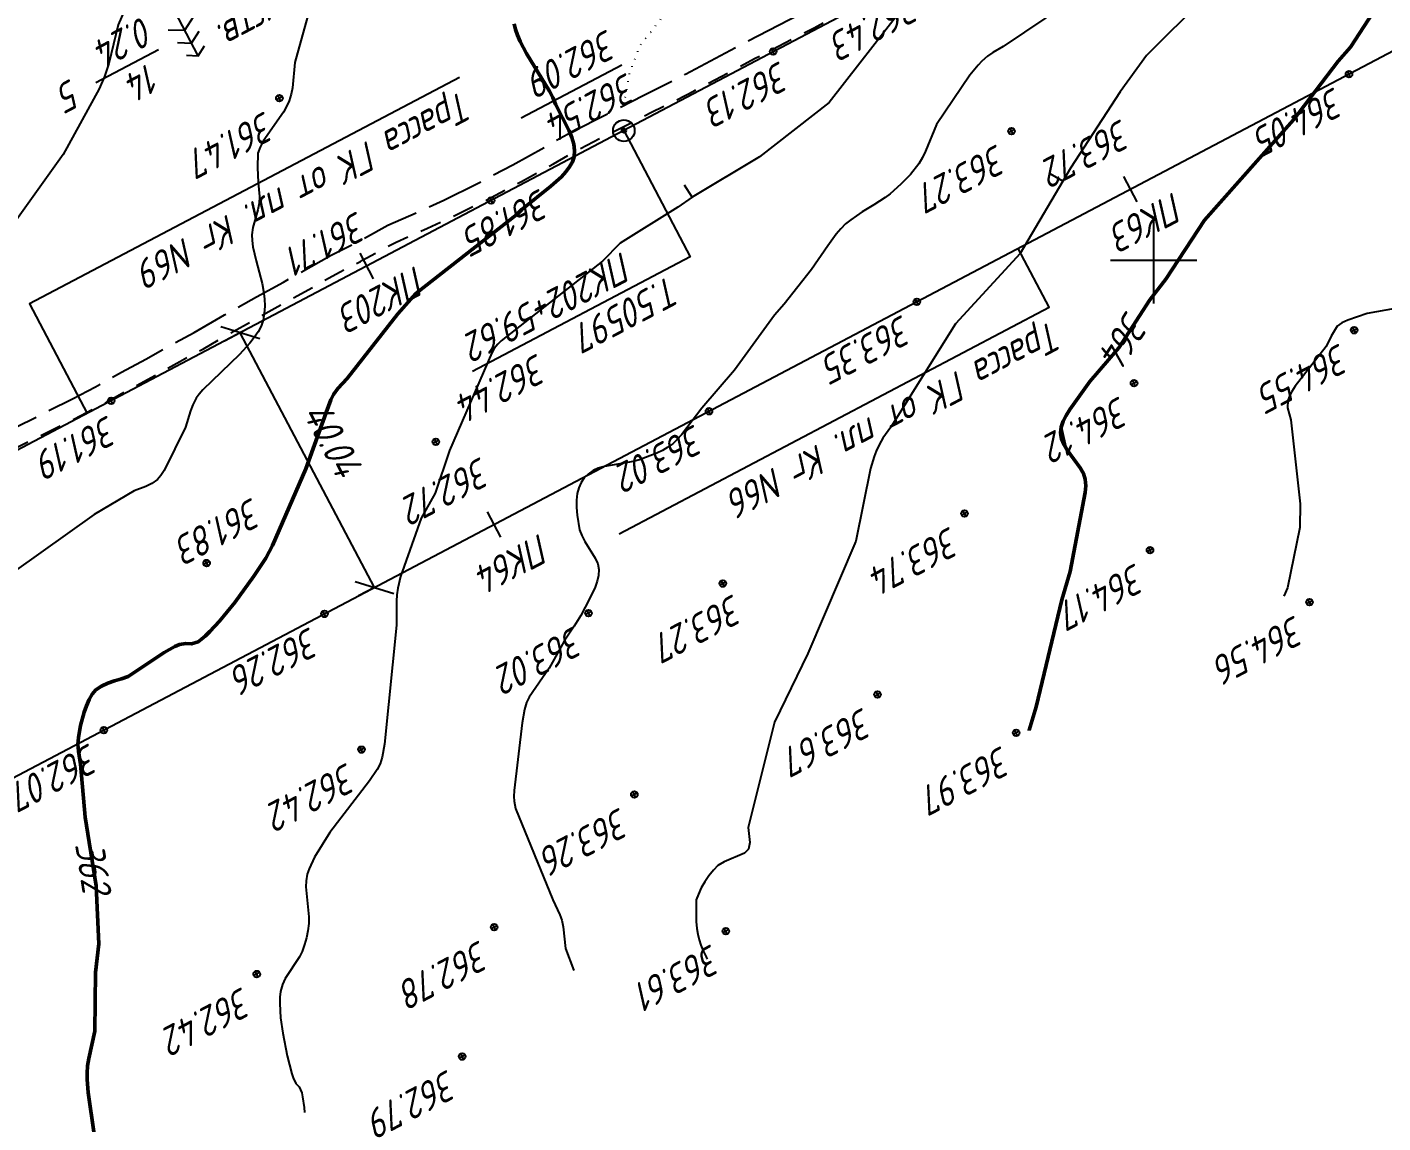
# Model space of a CAD drawing. Extents: x 1516777 to 1518423, y 2190420 to 2191479.
# Drawn here: x 1518043.4 to 1518231.9, y 2190880.1 to 2191032.4 of the extents above; entities that cross this region are included whole.
import ezdxf
from ezdxf.enums import TextEntityAlignment as Align

# ---------------------------------------------------------------- set-up
doc = ezdxf.new("R2010")
doc.units = 0
for name, pattern in [('ИИDash_30_20', [5, 3, -2]), ('ИИDash_80_20', [10, 8, -2]), ('ИИDot', [1, 0, -1])]:
    doc.linetypes.add(name, pattern=pattern)
for name, color, linetype, lineweight in [('ИИ_ГЕОПУНКТ_025', 7, 'Continuous', 25), ('ИИ_ГЕОСЕТКА_025', 3, 'Continuous', 25), ('ИИ_ДОРОГА_025', 7, 'Continuous', 25), ('ИИ_КОНТУР_025', 7, 'ИИDot', 25), ('ИИ_ОТМЕТКА_025', 7, 'Continuous', 25), ('ИИ_ПИКЕТАЖ_025', 7, 'Continuous', 25), ('ИИ_РАЗМЕР_025', 7, 'Continuous', 25), ('ИИ_РЕЛЬЕФ_025', 34, 'Continuous', 25), ('ИИ_РЕЛЬЕФ_050', 34, 'Continuous', 50), ('ИИ_ТЕКСТ_025', 7, 'Continuous', 25), ('ИИ_ТРАССА_ТРУБ_025', 7, 'Continuous', 25), ('ИИ_УГОДЬЯ_025', 7, 'Continuous', 25)]:
    doc.layers.add(name, color=color, linetype=linetype, lineweight=lineweight)
doc.styles.add('VNIPISIMPLEXCUR', font='simplex.shx', dxfattribs={"width": 0.8, "oblique": 15})
doc.dimstyles.new('ИИ-2000-м-dm$0', dxfattribs={"dimscale": 2, "dimtxt": 2.5, "dimasz": 2.5, "dimexe": 1.25, "dimexo": 0, "dimgap": 1, "dimtad": 1, "dimtoh": 1, "dimzin": 1, "dimdsep": 46, "dimtxsty": 'VNIPISIMPLEXCUR', "dimblk": 'OBLIQUE', "dimcen": 2.5, "dimaunit": 1, "dimadec": 4, "dimazin": 0, "dimtfac": 1, "dimtmove": 1, "dimatfit": 2, "dimfxl": 1, "dimarcsym": 0})
doc.dimstyles.new('ИИ-2000-м-dm$2', dxfattribs={"dimscale": 2, "dimtxt": 2.5, "dimasz": 2.5, "dimexe": 1.25, "dimexo": 0, "dimgap": 1, "dimtad": 2, "dimtoh": 1, "dimzin": 1, "dimdsep": 46, "dimtxsty": 'VNIPISIMPLEXCUR', "dimcen": 2.5, "dimaunit": 1, "dimazin": 0, "dimtfac": 1, "dimtmove": 1, "dimatfit": 2, "dimfxl": 1, "dimarcsym": 0})

# ---------------------------------------------------------------- blocks, each defined once
blk = doc.blocks.new('PICKET')
at = {"color": 0, "linetype": 'Continuous', "lineweight": 25}
for p, q in [((-0.2299999999999898, 0), (0.2299999999999898, 0)), ((0, 0.2299999999999898), (0, -0.2299999999999898))]:
    blk.add_line(p, q, dxfattribs=at)
blk.add_circle((0, 0), 0.23, dxfattribs=at)
at = {"color": 0, "linetype": 'Continuous', "style": 'VNIPISIMPLEXCUR', "oblique": 15, "width": 0.8}
blk.add_attdef('OTMETKA', (1.25, 0.3000000000000114), '', height=2, dxfattribs=at)
at = {"color": 8, "linetype": 'Continuous', "style": 'VNIPISIMPLEXCUR', "oblique": 15, "width": 0.8, "flags": 1}
blk.add_attdef('NOMER', (1.25, -2.699999999999989), '', height=2, dxfattribs=at)
blk = doc.blocks.new('ИИ053672А')
at = {"color": 0, "linetype": 'Continuous'}
for points in [[(0.6999999999999886, 3.095854811567278), (0, 3.5), (-0.6999999999999886, 3.095854811567278)], [(0, 3.5), (0, 0), (0.6999999999999886, 0)], [(0.8499999999999943, 2.009252271188814), (0, 2.5), (-0.8499999999999943, 2.009252271188814)], [(1, 0.9226497308103774), (0, 1.5), (-1, 0.9226497308103774)]]:
    blk.add_lwpolyline(points, dxfattribs=at)
at = {"color": 0, "linetype": 'Continuous', "style": 'VNIPISIMPLEXCUR', "oblique": 15, "width": 0.8}
blk.add_attdef('RACE1', text='', height=2, dxfattribs=at).set_placement((-2, 2.25), align=Align.RIGHT)
blk.add_attdef('HEIGHT', (2, 2.25), '', height=2, dxfattribs=at)
blk.add_attdef('DISTANCE', text='', height=2, dxfattribs=at).set_placement((8.5, 1.75), align=Align.MIDDLE_LEFT)
blk.add_attdef('RACE2', text='', height=2, dxfattribs=at).set_placement((-2, 1.25), align=Align.TOP_RIGHT)
blk.add_attdef('THICKNESS', text='', height=2, dxfattribs=at).set_placement((2, 1.25), align=Align.TOP_LEFT)
blk = doc.blocks.new('ИИ050052Р')
at = {"linetype": 'Continuous', "lineweight": 25}
h = blk.add_hatch(color=0, dxfattribs=at)
edge = h.paths.add_edge_path()
edge.add_arc((0, 0), 0.15, 0, 360)
at = {"color": 0, "linetype": 'Continuous', "lineweight": 25}
for radius in [0.75, 0.15]:
    blk.add_circle((0, 0), radius, dxfattribs=at)
at = {"color": 0, "linetype": 'Continuous', "style": 'VNIPISIMPLEXCUR', "oblique": 15, "width": 0.8}
for tag, p in [('CENTRE', (1.449999999999999, 0.6999999999999993)), ('HEIGHT', (1.449999999999999, -2.699999999999999))]:
    blk.add_attdef(tag, p, '', height=2, dxfattribs=at)
for tag, p in [('NUMBER', (-2, -1)), ('STATIONING', (-2, -4.399999999999999)), ('ALPHA', (-2, -7.799999999999999))]:
    blk.add_attdef(tag, text='', height=2, dxfattribs=at).set_placement(p, align=Align.RIGHT)
at = {"color": 253, "linetype": 'Continuous', "style": 'VNIPISIMPLEXCUR', "oblique": 15, "width": 0.8, "flags": 1}
blk.add_attdef('NOTE', text='', height=1.6, dxfattribs=at).set_placement((-2, -10.8), align=Align.RIGHT)
blk = doc.blocks.new('ИИ15001')
at = {"color": 0, "linetype": 'Continuous', "lineweight": 25}
blk.add_lwpolyline([(0, 1), (0, -1)], dxfattribs=at)
at = {"color": 0, "linetype": 'Continuous', "lineweight": 25, "style": 'VNIPISIMPLEXCUR', "oblique": 15, "width": 0.8}
blk.add_attdef('STATIONING', text='', height=2, dxfattribs=at).set_placement((0, 2), align=Align.CENTER)
at = {"color": 7, "linetype": 'Continuous', "lineweight": 25, "style": 'VNIPISIMPLEXCUR', "oblique": 15, "width": 0.8}
blk.add_attdef('HEIGHT', text='', height=2, dxfattribs=at).set_placement((0, -2), align=Align.TOP_CENTER)
blk = doc.blocks.new('ИИ053296')
at = {"color": 0, "linetype": 'Continuous', "lineweight": 25}
blk.add_lwpolyline([(0, 0), (1, 0)], dxfattribs=at)
blk = doc.blocks.new('ИИ05012')
at = {"color": 0, "linetype": 'Continuous', "lineweight": 25, "flags": 128}
for points in [[(0, 3), (0, -3)], [(-3, 0), (3, 0)]]:
    blk.add_lwpolyline(points, dxfattribs=at)
blk = doc.blocks.new('_Oblique')
at = {"color": 0, "linetype": 'ByBlock', "lineweight": -2}
blk.add_line((-0.5, -0.5), (0.5, 0.5), dxfattribs=at)
blk = doc.blocks.new('*D24')
at = {"layer": 'Defpoints', "color": 0, "transparency": 16777216}
for p in [(1518073.038652502, 2190989.928364843), (1518073.038652502, 2190989.928364843), (1518091.70100143, 2190954.504951902)]:
    blk.add_point(p, dxfattribs=at)
at = {"layer": 'ИИ_РАЗМЕР_025', "color": 0, "lineweight": -2, "transparency": 16777216}
for p, q in [((1518073.038652502, 2190989.928364843), (1518070.82683186, 2190988.76309687)), ((1518091.70100143, 2190954.504951902), (1518073.038652502, 2190989.928364843)), ((1518091.70100143, 2190954.504951902), (1518089.489180789, 2190953.339683929))]:
    blk.add_line(p, q, dxfattribs=at)
at = {"layer": 'ИИ_РАЗМЕР_025', "color": 0, "lineweight": -2, "transparency": 16777216, "xscale": 4, "yscale": 4, "zscale": 4}
for p, rotation in [((1518073.038652502, 2190989.928364843), 117.7819009854936), ((1518091.70100143, 2190954.504951902), 297.7819009854936)]:
    blk.add_blockref('_Oblique', p, dxfattribs=dict(at, rotation=rotation))
at = {"layer": 'ИИ_РАЗМЕР_025', "color": 0, "transparency": 16777216, "insert": (1518085.806357746, 2190975.128704449), "char_height": 4, "attachment_point": 5, "rotation": 297.7797961859345, "style": 'VNIPISIMPLEXCUR'}
blk.add_mtext('40.04', dxfattribs=at)
blk = doc.blocks.new('*D37')
at = {"layer": 'Defpoints', "color": 0, "transparency": 16777216}
for p in [(1516997.989117689, 2191462.818703343), (1518374.712982949, 2191103.606966416), (1517445.628366238, 2190623.90094925), (1517459.225933273, 2190587.383062673), (1517312.459169507, 2190543.969234263)]:
    blk.add_point(p, dxfattribs=at)
at = {"layer": 'ИИ_РАЗМЕР_025', "color": 0, "lineweight": -2, "transparency": 16777216}
for p, q in [((1517451.907036027, 2190631.639775507), (1517459.401615177, 2190635.588219115)), ((1517448.197307658, 2190623.461034629), (1517451.907036027, 2190631.639775507))]:
    blk.add_line(p, q, dxfattribs=at)
blk.add_arc((1517445.242116811, 2190613.924593856), 9.983829704201575, 50.89385693901729, 94.67139351845833, dxfattribs=at)
at = {"layer": 'ИИ_РАЗМЕР_025', "color": 0, "transparency": 16777216}
for points in [[(1517444.615323773, 2190623.235151891), (1517444.242725695, 2190624.515366111), (1517440.588382073, 2190622.757464767)], [(1517452.055120985, 2190622.094429455), (1517451.023893696, 2190621.249238318), (1517454.075080751, 2190618.578152021)]]:
    blk.add_solid(points, dxfattribs=at)
at = {"layer": 'ИИ_РАЗМЕР_025', "color": 0, "transparency": 16777216, "insert": (1517457.495017702, 2190631.192871004), "char_height": 4, "attachment_point": 5, "rotation": 207.7820525492964, "style": 'VNIPISIMPLEXCUR'}
blk.add_mtext('90%%d', dxfattribs=at)
blk = doc.blocks.new('*D38')
at = {"layer": 'Defpoints', "color": 0, "transparency": 16777216}
for p in [(1518374.712982949, 2191103.606966416), (1517383.3, 2190581.34), (1517389.762353102, 2190577.241759447), (1517312.459169507, 2190543.969234263), (1517433.621501464, 2190485.815147318)]:
    blk.add_point(p, dxfattribs=at)
at = {"layer": 'ИИ_РАЗМЕР_025', "color": 0, "lineweight": -2, "transparency": 16777216}
for p, q in [((1517390.593635129, 2190579.047496749), (1517396.55163276, 2190576.556311219)), ((1517396.55163276, 2190576.556311219), (1517404.046211911, 2190580.504754826))]:
    blk.add_line(p, q, dxfattribs=at)
blk.add_arc((1517383.32019976, 2190581.301654978), 7.614728582876131, 328.2343883130885, 357.3274604220979, dxfattribs=at)
at = {"layer": 'ИИ_РАЗМЕР_025', "color": 0, "transparency": 16777216}
for points in [[(1517390.275920276, 2190580.80168265), (1517391.577371895, 2190581.091512707), (1517390.057155916, 2190584.850952535)], [(1517390.249035033, 2190576.805401738), (1517389.339583188, 2190577.78042744), (1517386.869232006, 2190574.564559053)]]:
    blk.add_solid(points, dxfattribs=at)
at = {"layer": 'ИИ_РАЗМЕР_025', "color": 0, "transparency": 16777216, "insert": (1517402.139614436, 2190576.109406715), "char_height": 4, "attachment_point": 5, "rotation": 207.7820525492964, "style": 'VNIPISIMPLEXCUR'}
blk.add_mtext('90%%d', dxfattribs=at)
blk = doc.blocks.new('*D39')
at = {"layer": 'Defpoints', "color": 0, "transparency": 16777216}
for p in [(1518374.712982949, 2191103.606966416), (1517346.49, 2190565.290000001), (1517354.447122286, 2190558.501734652), (1517312.459169507, 2190543.969234264), (1517398.189337402, 2190467.149850846)]:
    blk.add_point(p, dxfattribs=at)
at = {"layer": 'ИИ_РАЗМЕР_025', "color": 0, "lineweight": -2, "transparency": 16777216}
blk.add_arc((1517347.888675645, 2190562.634913045), 7.752185883918825, 327.6817192129627, 357.8801865945453, dxfattribs=at)
at = {"layer": 'ИИ_РАЗМЕР_025', "color": 0, "transparency": 16777216}
for points in [[(1517354.985537163, 2190562.200113174), (1517356.285575668, 2190562.496217316), (1517354.747243989, 2190566.24828076)], [(1517354.892350127, 2190558.000723769), (1517353.987610851, 2190558.980123902), (1517351.501780091, 2190555.776206007)]]:
    blk.add_solid(points, dxfattribs=at)
at = {"layer": 'ИИ_РАЗМЕР_025', "color": 0, "transparency": 16777216, "insert": (1517360.548460298, 2190560.365579564), "char_height": 4, "attachment_point": 5, "rotation": 207.7820525492964, "style": 'VNIPISIMPLEXCUR'}
blk.add_mtext('90%%d', dxfattribs=at)
blk = doc.blocks.new('*D40')
at = {"layer": 'Defpoints', "color": 0, "transparency": 16777216}
for p in [(1518374.712982949, 2191103.606966416), (1517312.45916951, 2190543.96923426), (1517312.459169506, 2190543.969234263), (1517316.727927215, 2190536.606438646), (1517283.11858582, 2190423.927689761)]:
    blk.add_point(p, dxfattribs=at)
at = {"layer": 'ИИ_РАЗМЕР_025', "color": 0, "lineweight": -2, "transparency": 16777216}
for p, q in [((1517319.167893412, 2190538.732243212), (1517325.535950463, 2190526.652928907)), ((1517325.535950463, 2190526.652928907), (1517340.042234813, 2190534.29541884))]:
    blk.add_line(p, q, dxfattribs=at)
blk.add_arc((1517312.459169512, 2190543.969234265), 8.510760933244187, 283.4478863976549, 0.5992062132951251, dxfattribs=at)
at = {"layer": 'ИИ_РАЗМЕР_025', "color": 0, "transparency": 16777216}
for points in [[(1517320.323141391, 2190543.894806659), (1517321.615788667, 2190544.221671768), (1517319.988869702, 2190547.936181039)], [(1517314.436769138, 2190535.025158084), (1517314.440109387, 2190536.358487233), (1517310.438451814, 2190535.701843405)]]:
    blk.add_solid(points, dxfattribs=at)
at = {"layer": 'ИИ_РАЗМЕР_025', "color": 0, "transparency": 16777216, "insert": (1517334.807350273, 2190527.716008701), "char_height": 4, "attachment_point": 5, "rotation": 207.7820525492964, "style": 'VNIPISIMPLEXCUR'}
blk.add_mtext("131°31'", dxfattribs=at)

msp = doc.modelspace()

# ---------------------------------------------------------------- linework, layer by layer
at = {"layer": 'ИИ_ГЕОПУНКТ_025'}
for points in [[(1518061.650287965, 2191029.241559641), (1518052.964903316, 2191024.665752141)], [(1518126.058870114, 2191027.118953553), (1518112.081062757, 2191019.754886406)], [(1518126.36, 2191018.02), (1518135.596827424, 2191000.487488178), (1518105.337018523, 2190984.545412363)]]:
    msp.add_lwpolyline(points, dxfattribs=at)
at = {"layer": 'ИИ_ДОРОГА_025', "linetype": 'ИИDash_80_20', "flags": 128}
msp.add_lwpolyline([(1517639.368673277, 2190764.984897732), (1517644.163435929, 2190767.510728958), (1517649.587047932, 2190770.432937525), (1517656.940542595, 2190774.176471267), (1517664.57973778, 2190777.988471639), (1517674.980222026, 2190783.800785466), (1517684.176293588, 2190788.730161854), (1517697.521508989, 2190795.721039357), (1517711.330754033, 2190802.988153902), (1517728.343465528, 2190812.138742147), (1517741.528137538, 2190818.933071143), (1517752.693519745, 2190824.661844882), (1517767.407822817, 2190832.186800128), (1517779.050532535, 2190839.001753569), (1517789.991667708, 2190844.613658411), (1517803.343580541, 2190851.797671647), (1517817.03714588, 2190858.666056652), (1517831.334933358, 2190866.256966677), (1517856.639239841, 2190879.218688997), (1517876.395194091, 2190889.646149937), (1517887.535465779, 2190896.201734145), (1517902.543638953, 2190904.108200682), (1517917.684139739, 2190912.222081058), (1517927.845247663, 2190917.573854963), (1517945.30185988, 2190926.771398977), (1517966.396741163, 2190937.261420131), (1517985.62398216, 2190947.597395307), (1517994.28272656, 2190952.108897195), (1517997.892411249, 2190953.931309348), (1517999.645513805, 2190954.897795484), (1518008.077674858, 2190959.486226392), (1518018.798433096, 2190964.76262495), (1518035.590642554, 2190973.731653851), (1518049.698598013, 2190980.714800183), (1518052.886969491, 2190982.394401203), (1518056.522543891, 2190984.446829514), (1518059.90868578, 2190986.253098117), (1518063.364932412, 2190988.218004722), (1518066.641053115, 2190989.979565585), (1518070.851691571, 2190992.400026629), (1518075.311931195, 2190994.899635718), (1518079.061770521, 2190996.975972557), (1518085.685833693, 2191000.694046503), (1518088.550415467, 2191002.150470668), (1518088.800248918, 2191002.285872027), (1518093.55694267, 2191004.863840652), (1518097.985137812, 2191006.821001476), (1518101.353949125, 2191008.34322575), (1518106.023169497, 2191010.681662585), (1518110.908102847, 2191013.254745322), (1518115.30226972, 2191015.691206365), (1518119.013772996, 2191017.810115699), (1518124.070321271, 2191020.360768598), (1518129.023633451, 2191022.884427103), (1518134.93640099, 2191025.848404176), (1518143.333326263, 2191030.330653211), (1518151.610809529, 2191034.633427391), (1518159.437619986, 2191038.701533182), (1518165.776339255, 2191042.115924427), (1518173.17601405, 2191046.01312368), (1518181.879914613, 2191050.598095454), (1518188.366430946, 2191053.890077773), (1518194.298112208, 2191057.098163983), (1518199.687449112, 2191059.968988622), (1518204.692836926, 2191063.957668663), (1518207.048531729, 2191065.908061584), (1518208.568008029, 2191067.209505137), (1518210.997862192, 2191068.533871476), (1518214.159402466, 2191069.770072536), (1518217.420829106, 2191071.263785854), (1518221.975458422, 2191072.987720272), (1518225.595327297, 2191074.105757674), (1518229.415145918, 2191076.382532424), (1518233.842165884, 2191078.152014776), (1518241.544131789, 2191082.417925497), (1518247.90921794, 2191085.467336688), (1518251.779453198, 2191087.439322539), (1518254.541643586, 2191088.927641307), (1518257.464481076, 2191090.3989028), (1518262.490791325, 2191092.946108616), (1518271.712093893, 2191097.938283925), (1518281.797364991, 2191103.150028639), (1518287.663517623, 2191106.152858089), (1518293.094060072, 2191109.137418419), (1518297.579456582, 2191111.378426614), (1518301.11159645, 2191113.243076009), (1518303.993069893, 2191115.094063941), (1518307.63272532, 2191116.740974429), (1518313.540745473, 2191119.924323246), (1518316.326911749, 2191121.327336478), (1518319.607282392, 2191122.880032004)], dxfattribs=at)
at = {"layer": 'ИИ_ДОРОГА_025', "linetype": 'ИИDash_30_20', "flags": 128}
msp.add_lwpolyline([(1517642.705732725, 2190763.804127439), (1517645.385984286, 2190765.216056158), (1517650.793616398, 2190768.129654858), (1517658.110793516, 2190771.854699981), (1517665.795044955, 2190775.689183672), (1517676.228678647, 2190781.520023077), (1517685.393735351, 2190786.432774551), (1517698.730165859, 2190793.419050096), (1517712.551992766, 2190800.692785846), (1517729.554860238, 2190809.838079309), (1517742.717088661, 2190816.620842669), (1517753.878886027, 2190822.347777085), (1517768.657457246, 2190829.905599326), (1517780.301513525, 2190836.721340964), (1517791.201051478, 2190842.311909846), (1517804.542637019, 2190849.490366469), (1517818.22975138, 2190856.355515808), (1517832.537274112, 2190863.951594425), (1517857.838777467, 2190876.911880888), (1517877.662001206, 2190887.374847577), (1517888.801393263, 2190893.929914161), (1517903.763628613, 2190901.812180159), (1517918.904022879, 2190909.926003451), (1517929.056865988, 2190915.273424344), (1517946.486843035, 2190924.456934781), (1517967.59142202, 2190934.951778389), (1517986.840267424, 2190945.299367432), (1517995.469364185, 2190949.795421886), (1517999.10633407, 2190951.631609446), (1518000.894520655, 2190952.617437421), (1518009.273600493, 2190957.176983742), (1518019.985282473, 2190962.44891527), (1518036.780086148, 2190971.41932979), (1518050.881376618, 2190978.39917709), (1518054.132223432, 2190980.111689469), (1518057.773666818, 2190982.16743106), (1518061.163255192, 2190983.975538119), (1518064.623250275, 2190985.942575751), (1518067.904839048, 2190987.707076779), (1518072.135157488, 2190990.138850749), (1518076.577221096, 2190992.628273628), (1518080.327819788, 2190994.705030939), (1518086.91183072, 2190998.400623639), (1518089.759232115, 2190999.848312875), (1518090.039114963, 2191000), (1518094.703761284, 2191002.528082002), (1518099.045988706, 2191004.447247063), (1518102.471837627, 2191005.995244236), (1518107.21128515, 2191008.368852199), (1518112.144494251, 2191010.967363637), (1518116.577250722, 2191013.425221694), (1518120.244608138, 2191015.518928013), (1518125.245963799, 2191018.041740339), (1518130.196371528, 2191020.563919058), (1518136.131346948, 2191023.53902859), (1518144.54513286, 2191028.030277775), (1518152.809993807, 2191032.326490662), (1518160.653734389, 2191036.403396145), (1518166.998659389, 2191039.821130147), (1518174.387595866, 2191043.712673833), (1518183.074198365, 2191048.28853346), (1518189.573407176, 2191051.58695736), (1518195.527747442, 2191054.807298448), (1518201.120818583, 2191057.786649475), (1518206.332199824, 2191061.939481006), (1518208.723369037, 2191063.919244896), (1518210.052000568, 2191065.057228385), (1518212.097797316, 2191066.172268287), (1518215.174951806, 2191067.375473469), (1518218.423485924, 2191068.863282091), (1518222.820105539, 2191070.527409587), (1518226.659549069, 2191071.713265102), (1518230.570361737, 2191074.044276185), (1518234.958931261, 2191075.798389873), (1518242.736721188, 2191080.106297471), (1518249.061255996, 2191083.13628116), (1518252.986447039, 2191085.136268416), (1518255.743027144, 2191086.621564261), (1518258.636640794, 2191088.078115424), (1518263.697576893, 2191090.642868738), (1518272.927934181, 2191095.639946037), (1518282.986547413, 2191100.837914821), (1518288.88227467, 2191103.855883248), (1518294.301684448, 2191106.834325198), (1518298.767536869, 2191109.065568712), (1518302.423496302, 2191110.995583604), (1518305.238238523, 2191112.803705034), (1518308.786682395, 2191114.409343136), (1518314.74230841, 2191117.618342858), (1518317.467939233, 2191118.99087261), (1518320.445992716, 2191120.400472569)], dxfattribs=at)
at = {"layer": 'ИИ_КОНТУР_025', "flags": 128}
msp.add_lwpolyline([(1518126.366856563, 2191021.530828269), (1518127.176829645, 2191026.03563838), (1518128.632707703, 2191029.864019663), (1518132.080838922, 2191034.228368196), (1518134.76269495, 2191036.142558837), (1518139.130309646, 2191036.75509831), (1518143.651191067, 2191036.75509831), (1518146.486313821, 2191038.13331404), (1518147.788925154, 2191040.889745499), (1518147.252550052, 2191043.799313742), (1518144.570674544, 2191047.015155551), (1518142.195313009, 2191049.388748882), (1518136.831581473, 2191050.001288355), (1518126.94017008, 2191050.649574301), (1518123.721938951, 2191051.568387341), (1518121.269944052, 2191054.554520145), (1518119.277690892, 2191059.607980374), (1518117.97506008, 2191064.738005164), (1518116.672448747, 2191067.953846973), (1518109.92353119, 2191076.042577999), (1518109.265573951, 2191076.831542111)], dxfattribs=at)
at = {"layer": 'ИИ_РЕЛЬЕФ_025'}
for points, elevation in [([(1518067.924037126, 2191055.051232305), (1518060.3499, 2191041.053433334), (1518058.548435, 2191038.498565), (1518056.069933333, 2191032.706766667), (1518054.781135826, 2191027.330578873), (1518054.178634783, 2191025.546186957), (1518053.404986533, 2191023.833798742), (1518048.395789474, 2191014.703757895), (1518040.085641026, 2191003.026666666)], 361), ([(1518083.055286842, 2191036.382802195), (1518080.6379, 2191027.5061), (1518080.273028928, 2191023.970198121), (1518080.099451618, 2191023.071685586), (1518079.827042857, 2191022.155728572), (1518079.481786291, 2191021.380921669), (1518079.021904454, 2191020.596314991), (1518076.213662744, 2191016.557387842), (1518075.79235721, 2191015.732644236), (1518075.498535714, 2191014.904321428), (1518075.428100642, 2191012.881758376), (1518075.505620463, 2191010.828030013), (1518075.685067322, 2191008.852807257), (1518075.660322581, 2191007.941612903), (1518075.498307284, 2191007.02505019), (1518074.766692613, 2191004.534922857), (1518074.6476975, 2191003.514), (1518074.673784805, 2191002.728350328), (1518074.797503309, 2191001.860668926), (1518075.243746843, 2190999.933424321), (1518076.05730194, 2190996.76615312), (1518076.272850515, 2190995.690901631), (1518076.421377914, 2190994.628491842), (1518076.437228417, 2190993.600550246), (1518076.369390404, 2190992.606736765), (1518076.229615385, 2190991.653846154), (1518075.926293859, 2190990.856563591), (1518075.500712228, 2190990.059454792), (1518074.970633544, 2190989.264929261), (1518074.353820856, 2190988.4753965), (1518072.93104567, 2190986.92094729), (1518067.830379788, 2190981.991844093), (1518067.323194826, 2190981.384761636), (1518066.924669412, 2190980.809176471), (1518066.441177984, 2190979.901870496), (1518066.11491454, 2190979.085953341), (1518065.405657895, 2190976.794868421), (1518062.455146788, 2190970.764721466), (1518061.997554652, 2190970.094515076), (1518061.517405922, 2190969.543835672), (1518060.742299957, 2190968.955571197), (1518059.92825453, 2190968.57364623), (1518058.2768, 2190967.9336), (1518052.702491045, 2190964.641538806), (1518041.596545362, 2190956.75181869)], 361.5), ([(1518165.259446075, 2191035.195365001), (1518154.883881361, 2191021.925833766), (1518145.212375714, 2191014.373857143), (1518135.867512162, 2191008.767297297), (1518133.884705883, 2191007.366029412), (1518125.869527451, 2191002.391764706), (1518123.37258, 2190999.878666667), (1518109.300579641, 2190988.799300158), (1518108.834247771, 2190988.328538483), (1518108.348265029, 2190987.71407582), (1518108.026220907, 2190987.121636768), (1518102.129704476, 2190973.549221355), (1518100.1225, 2190967.645833333), (1518098.186323386, 2190964.166537422), (1518095.328132526, 2190956.017382575), (1518094.947807331, 2190954.426222642), (1518094.810430635, 2190953.478190634), (1518094.746324274, 2190952.593346794), (1518094.734133278, 2190949.264598662), (1518093.085170466, 2190932.749903413), (1518092.76057583, 2190930.927080923), (1518092.464204358, 2190929.984030385), (1518092.076618984, 2190929.21761857), (1518091.013012814, 2190927.616728929), (1518085.471772727, 2190920.451818182), (1518083.3676023, 2190917.005969537), (1518082.611616601, 2190915.407219498), (1518082.348296289, 2190914.649711104), (1518082.179031338, 2190913.75576028), (1518082.154630346, 2190912.903650132), (1518082.580855063, 2190908.735311778), (1518082.569565217, 2190907.7879), (1518082.443979611, 2190906.76926185), (1518082.249821968, 2190905.829509298), (1518081.980287502, 2190904.902716384), (1518081.628571429, 2190903.922957143), (1518081.27556689, 2190903.193850257), (1518079.288929889, 2190900.173329439), (1518078.893410964, 2190899.308986853), (1518078.636266184, 2190898.367683688), (1518078.545178446, 2190897.57969136), (1518078.520975176, 2190896.690435783), (1518078.641138108, 2190894.693547222), (1518078.932587122, 2190892.547842672), (1518079.55055485, 2190889.42393483), (1518080.192972049, 2190886.926079775), (1518080.37511308, 2190886.33223199), (1518080.777355909, 2190885.570758727), (1518081.204573518, 2190885.098606526), (1518081.577494304, 2190884.276775933), (1518081.704537498, 2190883.697243781), (1518081.90692351, 2190882.205222538), (1518081.945422644, 2190881.547795056)], 362.5), ([(1518187.833946667, 2191035.57672), (1518179.085389744, 2191029.728757428), (1518177.64003467, 2191028.878008014), (1518176.904058977, 2191028.359804711), (1518176.14739726, 2191027.69720137), (1518175.60437826, 2191027.123394688), (1518174.483165258, 2191025.730240088), (1518169.815924356, 2191018.884444903), (1518168.295346988, 2191015.151564339), (1518167.859605379, 2191014.260518378), (1518167.35714705, 2191013.420081432), (1518166.199047902, 2191011.924311293), (1518164.873445041, 2191010.555603726), (1518163.391638642, 2191009.24158776), (1518162.690633398, 2191008.703462356), (1518161.124168708, 2191007.717450223), (1518159.490634169, 2191006.726578156), (1518157.923638575, 2191005.641116486), (1518157.180998861, 2191005.066756315), (1518156.510692846, 2191004.372018756), (1518155.883518556, 2191003.62407772), (1518154.718751252, 2191002.017696119), (1518152.468844444, 2190998.706711111), (1518148.658298039, 2190993.903081233), (1518147.283378261, 2190992.389565217), (1518141.749965, 2190984.7385), (1518137.190032554, 2190979.421340038), (1518134.395936405, 2190975.71331502), (1518133.795878759, 2190975.062399286), (1518133.158019231, 2190974.494615385), (1518132.453923506, 2190973.995151115), (1518131.724002829, 2190973.571315256), (1518130.967701169, 2190973.205495012), (1518129.373730784, 2190972.577450181), (1518128.53495, 2190972.28), (1518127.642113339, 2190972.026655588), (1518123.648637971, 2190971.326470739), (1518122.786040643, 2190971.084785466), (1518122.074273401, 2190970.758469665), (1518121.392457297, 2190970.279107177), (1518120.841691334, 2190969.740714793), (1518120.409629454, 2190969.117917842), (1518120.083925601, 2190968.385341654), (1518119.88800864, 2190967.579962123), (1518119.795283714, 2190966.642876939), (1518119.793850798, 2190965.622062994), (1518119.871809871, 2190964.56549718), (1518120.218303889, 2190962.537017516), (1518120.506131907, 2190961.723393444), (1518120.931786319, 2190960.926394426), (1518122.392348658, 2190958.581163019), (1518122.72594938, 2190957.796679547), (1518122.875696861, 2190957.001828794), (1518122.830363439, 2190956.197506099), (1518122.644645693, 2190955.377044133), (1518122.351890871, 2190954.550222483), (1518121.578659002, 2190952.916618474), (1518120.36666529, 2190950.603752796), (1518119.460908407, 2190949.153068658), (1518118.049650712, 2190947.034337322), (1518115.991818182, 2190943.303736364), (1518113.210978266, 2190939.25828858), (1518112.838973287, 2190938.518431419), (1518112.528709186, 2190937.541955947), (1518112.210739597, 2190935.702745859), (1518111.10431412, 2190926.278229351), (1518111.083655133, 2190925.477735118), (1518111.111577806, 2190924.794411165), (1518111.304680468, 2190923.810887189), (1518116.507392303, 2190911.073168743), (1518117.480382588, 2190909.006356413), (1518117.73497207, 2190908.261100467), (1518117.925110654, 2190907.337299776), (1518118.226933105, 2190904.348997219), (1518119.415707021, 2190901.288637316)], 363), ([(1518206.985613212, 2191036.439635035), (1518199.0433, 2191028.463433333), (1518195.384185714, 2191023.427214286), (1518188.440233334, 2191012.795666667), (1518181.4499, 2191000.926666667), (1518172.487320212, 2190991.171911873), (1518163.469333062, 2190976.79717877), (1518162.389065764, 2190975.270481502), (1518161.88005952, 2190974.432351446), (1518161.419473684, 2190973.477894737), (1518161.140888613, 2190972.736350824), (1518160.661511303, 2190971.066371141), (1518158.626, 2190960.974), (1518151.951111111, 2190945.317222222), (1518147.3245125, 2190935.783820833), (1518143.653720838, 2190921.126680568), (1518143.896344816, 2190919.056882209), (1518143.694560751, 2190918.135084446), (1518143.12858108, 2190917.604188008), (1518140.316504612, 2190916.355947906), (1518139.437335589, 2190915.8555724), (1518138.801882538, 2190915.198316046), (1518138.189165056, 2190914.440477393), (1518137.622471239, 2190913.615967492), (1518137.125089187, 2190912.758697393), (1518136.720306995, 2190911.902578145), (1518136.431412761, 2190911.0815208), (1518136.395367558, 2190908.083001416), (1518136.485166462, 2190907.095191413), (1518136.637574168, 2190906.310356568), (1518136.830441774, 2190905.540521277), (1518137.080536493, 2190904.772167422), (1518137.404625535, 2190903.991776883), (1518137.819476114, 2190903.18583154), (1518138.013250172, 2190902.881885921)], 363.5), ([(1518233.587121789, 2190993.293667283), (1518229.702318464, 2190992.605029733), (1518227.007385974, 2190991.662018767), (1518226.191296203, 2190991.292947275), (1518225.519093286, 2190990.828090404), (1518224.694346489, 2190989.458665857), (1518223.99, 2190988.009090909), (1518219.69476798, 2190982.474398848), (1518219.235016376, 2190981.756326925), (1518218.882961852, 2190981.08907386), (1518218.661682353, 2190980.483529412), (1518218.611590859, 2190979.507396122), (1518219.067225974, 2190977.817402598), (1518220.38792, 2190966.132), (1518220.342935714, 2190962.866428572), (1518218.6374, 2190954.445), (1518218.131233843, 2190953.295919248)], 364.5)]:
    msp.add_lwpolyline(points, dxfattribs=dict(at, elevation=elevation))
at = {"layer": 'ИИ_РЕЛЬЕФ_050'}
for points, elevation in [([(1518235.379904546, 2191042.011818182), (1518227.376666667, 2191029.628888889), (1518225.680242777, 2191027.687205345), (1518219.4674, 2191019.523541667), (1518207.102903226, 2191005.55486129), (1518201.721342857, 2190997.351442857), (1518199.502529003, 2190994.503867658), (1518195.162955643, 2190987.805299493), (1518191.131752538, 2190983.148829274), (1518188.34062419, 2190979.26707641), (1518187.844821852, 2190978.442523651), (1518187.446959338, 2190977.616218836), (1518187.181450435, 2190976.793908378), (1518187.082708929, 2190975.981338691), (1518187.210576172, 2190975.176464062), (1518187.557460984, 2190974.365089866), (1518188.056707805, 2190973.55121256), (1518189.802064738, 2190971.13452656), (1518190.244204008, 2190970.35060139), (1518190.505427493, 2190969.584155399), (1518190.592521665, 2190968.626926384), (1518190.51773516, 2190967.694779185), (1518188.397, 2190956.747137037), (1518187.270678571, 2190952.795778572), (1518183.6875, 2190937.9400375), (1518182.716823454, 2190934.688753224), (1518182.704194112, 2190934.631539868)], 364), ([(1518111.096721948, 2191032.878053821), (1518111.280687951, 2191032.082790088), (1518111.561188759, 2191031.266128203), (1518111.923744148, 2191030.431277888), (1518112.837097794, 2191028.719850862), (1518116.040525787, 2191023.482858651), (1518116.4899625, 2191022.62875), (1518116.869543202, 2191021.706396437), (1518118.772190028, 2191017.971205464), (1518119.15177073, 2191017.048851901), (1518119.416054227, 2191016.140231354), (1518119.500086613, 2191015.253080466), (1518119.445, 2191014.3825), (1518119.202824876, 2191013.664804029), (1518118.814490951, 2191012.964516989), (1518118.300878055, 2191012.279151892), (1518117.682866017, 2191011.606221747), (1518116.217163827, 2191010.287718349), (1518112.187511353, 2191007.034982185), (1518111.48598, 2191006.372), (1518097.459362306, 2190995.391448487), (1518094.952295083, 2190992.560047541), (1518087.904760606, 2190983.561212121), (1518086.605342379, 2190982.173270632), (1518086.012845882, 2190981.356235294), (1518085.629127019, 2190980.594777992), (1518084.980251088, 2190978.816836435), (1518082.146666666, 2190971.00375), (1518077.511392704, 2190960.362864272), (1518076.565540622, 2190958.59619476), (1518074.931459833, 2190956.070875222), (1518072.260843398, 2190952.420662659), (1518070.139646075, 2190949.825387287), (1518068.816134787, 2190948.387240303), (1518068.210949749, 2190947.800624722), (1518067.656538239, 2190947.322246387), (1518067.162695098, 2190946.967054276), (1518066.260912842, 2190946.665885606), (1518065.487922625, 2190946.721898571), (1518064.586107692, 2190946.595384615), (1518063.944657267, 2190946.311588414), (1518062.465150645, 2190945.465432645), (1518057.4649, 2190942.13107), (1518056.524603166, 2190941.816325633), (1518055.547941137, 2190941.555059616), (1518054.615589663, 2190941.228630869), (1518053.7574965, 2190940.792998479), (1518052.945241811, 2190940.289956417), (1518052.463172505, 2190939.680291078), (1518052.032235664, 2190938.931024903), (1518051.652452084, 2190938.08077083), (1518051.323842562, 2190937.168141792), (1518050.820228875, 2190935.310210571), (1518050.521560975, 2190933.666134727), (1518050.474224043, 2190932.664915229), (1518050.565103835, 2190931.73849923), (1518050.829793453, 2190929.930549333), (1518051.461642413, 2190922.597307428), (1518052.984789655, 2190913.058682759), (1518053.390689655, 2190904.998337931), (1518052.929377143, 2190901.006), (1518052.79244375, 2190892.819375), (1518051.957727783, 2190889.028082045), (1518051.809047812, 2190888.040766631), (1518051.732366667, 2190887.006060606), (1518051.735240595, 2190886.135847503), (1518051.884405093, 2190884.301022502), (1518052.741660417, 2190878.526836667)], 362)]:
    msp.add_lwpolyline(points, dxfattribs=dict(at, elevation=elevation))
at = {"layer": 'ИИ_ТЕКСТ_025'}
for points in [[(1518103.49239158, 2191025.420121283), (1518043.729056338, 2190993.934409509), (1518051.748785134, 2190978.71208441)], [(1518125.721988549, 2190961.983370066), (1518185.485323791, 2190993.46908184), (1518181.177936807, 2191001.644974899)]]:
    msp.add_lwpolyline(points, dxfattribs=at)
at = {"layer": 'ИИ_ТРАССА_ТРУБ_025', "color": 4}
for points in [[(1518356.054384463, 2191139.029917545), (1518326.78, 2191123.61), (1518126.36, 2191018.02), (1517878.75, 2190887.57), (1517637.12, 2190760.28), (1517400.06, 2190635.39), (1517285.1, 2190853.45), (1517160.06, 2191090.88), (1517083.07, 2191237.03), (1516971.454696505, 2191448.835863468)], [(1518374.712982948, 2191103.606966415), (1517312.459169506, 2190543.969234263), (1516865.230252395, 2191392.858784392)]]:
    msp.add_lwpolyline(points, dxfattribs=at)

# ---------------------------------------------------------------- block references
at = {"layer": 'ИИ_ГЕОПУНКТ_025'}
ref = msp.add_blockref('ИИ050052Р', (1518126.36, 2191018.02, 362.09), dxfattribs=dict(at, xscale=2, yscale=2, zscale=2, rotation=207.7819444444445))
ref.add_attrib('NUMBER', 'Т.50597', dxfattribs={"layer": '0', "color": 0, "linetype": 'Continuous', "height": 3.999999999999998, "rotation": 207.7819444471985, "style": 'VNIPISIMPLEXCUR', "oblique": 14.99999999999995, "width": 0.8000000000000008}).set_placement((1518119.358580458, 2190990.872737907), align=Align.RIGHT)
ref.add_attrib('CENTRE', '362.54', (1518126.852139618, 2191026.18841305), dxfattribs={"layer": '0', "color": 0, "linetype": 'Continuous', "height": 3.999999999999998, "rotation": 207.7819444471985, "style": 'VNIPISIMPLEXCUR', "oblique": 14.99999999999995, "width": 0.8000000000000008})
ref.add_attrib('HEIGHT', '362.09', (1518124.126316609, 2191032.212297883), dxfattribs={"layer": '0', "color": 0, "linetype": 'Continuous', "height": 3.999999999999998, "rotation": 207.7819444471985, "style": 'VNIPISIMPLEXCUR', "oblique": 14.99999999999995, "width": 0.8000000000000008})
ref.add_attrib('STATIONING', 'ПК202+59.62', dxfattribs={"layer": '0', "color": 0, "linetype": 'Continuous', "height": 3.999999999999998, "rotation": 207.7819444471985, "style": 'VNIPISIMPLEXCUR', "oblique": 14.99999999999995, "width": 0.8000000000000008}).set_placement((1518104.025983016, 2190989.588368243), align=Align.RIGHT)
at = {"layer": 'ИИ_ГЕОСЕТКА_025', "xscale": 2, "yscale": 2, "zscale": 2}
msp.add_blockref('ИИ05012', (1518200, 2191000), dxfattribs=at)
at = {"layer": 'ИИ_ОТМЕТКА_025'}
ref = msp.add_blockref('PICKET', (1518165.7, 2191038.98, 362.43), dxfattribs=dict(at, xscale=2, yscale=2, zscale=2, rotation=207.7819444444445))
ref.add_attrib('OTMETKA', '362.43', (1518166.331933973, 2191037.432918468, -350.9700000000001), dxfattribs={"layer": '0', "color": 0, "linetype": 'Continuous', "height": 4, "rotation": 207.7819444471985, "style": 'VNIPISIMPLEXCUR', "oblique": 15, "width": 0.8})
ref = msp.add_blockref('PICKET', (1518147.11, 2191029.01, 362.13), dxfattribs=dict(at, xscale=2, yscale=2, zscale=2, rotation=207.7819444444445))
ref.add_attrib('OTMETKA', '362.13', (1518148.133477668, 2191027.802156514, -351.2700000000001), dxfattribs={"layer": '0', "color": 0, "linetype": 'Continuous', "height": 4, "rotation": 207.7819444471985, "style": 'VNIPISIMPLEXCUR', "oblique": 15, "width": 0.8})
at = {"layer": 'ИИ_ОТМЕТКА_025', "xscale": 2, "yscale": 2, "zscale": 2, "rotation": 207.7819444444445}
for p, values in [((1518227.172111758, 2191025.876543132, 364.05), {'OTMETKA': '364.05'}), ((1518078.4699, 2191022.52, 361.47), {'OTMETKA': '361.47'}), ((1518180.2599, 2191017.94, 363.27), {'OTMETKA': '363.27'}), ((1518167.09693351, 2190994.226540009, 363.35), {'OTMETKA': '363.35'}), ((1518227.88814277, 2190990.26444677, 364.55), {'OTMETKA': '364.55'}), ((1518197.29041601, 2190982.90547063, 364.12), {'OTMETKA': '364.12'}), ((1518138.200703561, 2190979.002852043, 363.02), {'OTMETKA': '363.02'}), ((1518173.7199, 2190964.79, 363.74), {'OTMETKA': '363.74'}), ((1518199.5099, 2190959.7001, 364.17), {'OTMETKA': '364.17'}), ((1518221.6799, 2190952.46, 364.56), {'OTMETKA': '364.56'}), ((1518084.729895676, 2190950.832294986, 362.26), {'OTMETKA': '362.26'}), ((1518121.4599, 2190950.9501, 363.02), {'OTMETKA': '363.02'}), ((1518161.64, 2190939.63, 363.67), {'OTMETKA': '363.67'}), ((1518054.072326846, 2190934.680663355, 362.07), {'OTMETKA': '362.07'}), ((1518180.89, 2190934.31, 363.97), {'OTMETKA': '363.97'}), ((1518089.8778057, 2190931.96985512, 362.42), {'OTMETKA': '362.42'}), ((1518127.82, 2190925.7401, 363.26), {'OTMETKA': '363.26'}), ((1518108.34029861, 2190907.28675054, 362.78), {'OTMETKA': '362.78'}), ((1518140.53216914, 2190906.7372812, 363.61), {'OTMETKA': '363.61'}), ((1518075.32, 2190900.7801, 362.42), {'OTMETKA': '362.42'}), ((1518103.89, 2190889.3, 362.79), {'OTMETKA': '362.79'})]:
    msp.add_blockref('PICKET', p, dxfattribs=at).add_auto_attribs(values)
at = {"layer": 'ИИ_ОТМЕТКА_025'}
ref = msp.add_blockref('PICKET', (1518107.92, 2191008.32, 361.85), dxfattribs=dict(at, xscale=2, yscale=2, zscale=2, rotation=207.7819444444445))
ref.add_attrib('OTMETKA', '361.85', (1518114.763513781, 2191010.082364117, -351.5500000000002), dxfattribs={"layer": '0', "color": 0, "linetype": 'Continuous', "height": 4, "rotation": 207.7819444471985, "style": 'VNIPISIMPLEXCUR', "oblique": 15, "width": 0.8})
ref = msp.add_blockref('PICKET', (1518100.2299, 2190974.7601, 362.44), dxfattribs=dict(at, xscale=2, yscale=2, zscale=2, rotation=207.7819444444445))
ref.add_attrib('OTMETKA', '362.44', (1518114.410952629, 2190987.153016136, 362.44), dxfattribs={"layer": '0', "color": 0, "linetype": 'Continuous', "height": 4, "rotation": 207.7819444471985, "style": 'VNIPISIMPLEXCUR', "oblique": 15, "width": 0.8})
ref = msp.add_blockref('PICKET', (1518055.09, 2190980.47, 361.19), dxfattribs=dict(at, xscale=2, yscale=2, zscale=2, rotation=207.7819444444445))
ref.add_attrib('OTMETKA', '361.19', (1518054.715897821, 2190978.565887912, -352.2100000000001), dxfattribs={"layer": '0', "color": 0, "linetype": 'Continuous', "height": 4, "rotation": 207.7819444471985, "style": 'VNIPISIMPLEXCUR', "oblique": 15, "width": 0.8})
ref = msp.add_blockref('PICKET', (1518068.3594832, 2190957.91275752, 361.83), dxfattribs=dict(at, xscale=2, yscale=2, zscale=2, rotation=207.7819444444445))
ref.add_attrib('OTMETKA', '361.83', (1518074.775010287, 2190967.121792647, 361.83), dxfattribs={"layer": '0', "color": 0, "linetype": 'Continuous', "height": 4, "rotation": 207.7819444471985, "style": 'VNIPISIMPLEXCUR', "oblique": 15, "width": 0.8})
ref = msp.add_blockref('PICKET', (1518140.12, 2190955.05, 363.27), dxfattribs=dict(at, xscale=2, yscale=2, zscale=2, rotation=207.7819444444445))
ref.add_attrib('OTMETKA', '363.27', (1518141.675511587, 2190953.704270709, 363.27), dxfattribs={"layer": '0', "color": 0, "linetype": 'Continuous', "height": 3.999999999999999, "rotation": 207.7819444471985, "style": 'VNIPISIMPLEXCUR', "oblique": 15.00000000000011, "width": 0.8000000000000006})
at = {"layer": 'ИИ_ПИКЕТАЖ_025', "color": 4}
ref = msp.add_blockref('ИИ15001', (1518196.810014841, 2191009.880577906, 363.72), dxfattribs=dict(at, xscale=2, yscale=2, zscale=2, rotation=207.7821))
ref.add_attrib('STATIONING', 'ПК63', dxfattribs={"layer": '0', "color": 0, "linetype": 'Continuous', "lineweight": 25, "height": 4.000000000000001, "rotation": 207.782100002294, "style": 'VNIPISIMPLEXCUR', "oblique": 15.00000000000003, "width": 0.8}).set_placement((1518198.385704903, 2191007.211401275), align=Align.CENTER)
ref.add_attrib('HEIGHT', '363.72', dxfattribs={"layer": '0', "color": 7, "linetype": 'Continuous', "lineweight": 25, "height": 4.000000000000001, "rotation": 207.7819444471985, "style": 'VNIPISIMPLEXCUR', "oblique": 15.00000000000019, "width": 0.7999999999999998}).set_placement((1518191.856147553, 2191013.244996452), align=Align.TOP_CENTER)
ref = msp.add_blockref('ИИ15001', (1518090.635296699, 2190999.1989203, 361.71), dxfattribs=dict(at, xscale=2, yscale=2, zscale=2, rotation=207.7819))
ref.add_attrib('STATIONING', 'ПК203', dxfattribs={"layer": '0', "color": 0, "linetype": 'Continuous', "lineweight": 25, "height": 4, "rotation": 207.7819000032474, "style": 'VNIPISIMPLEXCUR', "oblique": 14.99999999999995, "width": 0.8000000000000002}).set_placement((1518092.059129541, 2190996.496306507), align=Align.CENTER)
ref.add_attrib('HEIGHT', '361.71', dxfattribs={"layer": '0', "color": 7, "linetype": 'Continuous', "lineweight": 25, "height": 3.999999999999999, "rotation": 207.7819444471985, "style": 'VNIPISIMPLEXCUR', "oblique": 15.00000000000019, "width": 0.8000000000000003}).set_placement((1518086.187122414, 2191000.722238716), align=Align.TOP_CENTER)
ref = msp.add_blockref('ИИ15001', (1518108.337312482, 2190963.269624971, 362.72), dxfattribs=dict(at, xscale=2, yscale=2, zscale=2, rotation=207.7821))
ref.add_attrib('STATIONING', 'ПК64', dxfattribs={"layer": '0', "color": 0, "linetype": 'Continuous', "lineweight": 25, "height": 4.000000000000001, "rotation": 207.782100002294, "style": 'VNIPISIMPLEXCUR', "oblique": 15.00000000000003, "width": 0.8}).set_placement((1518110.20175353, 2190959.73071842), align=Align.CENTER)
ref.add_attrib('HEIGHT', '362.72', dxfattribs={"layer": '0', "color": 7, "linetype": 'Continuous', "lineweight": 25, "height": 4.000000000000001, "rotation": 207.7819444471985, "style": 'VNIPISIMPLEXCUR', "oblique": 15.00000000000019, "width": 0.7999999999999998}).set_placement((1518102.828560677, 2190966.295461534), align=Align.TOP_CENTER)
at = {"layer": 'ИИ_РЕЛЬЕФ_025', "xscale": 2, "yscale": 2, "zscale": 2}
for p, rotation in [((1518187.375022022, 2191010.987027163, 363.5), 149.5037343659345), ((1518135.867512162, 2191008.767297297, 362.5), 122.7647488606815)]:
    msp.add_blockref('ИИ053296', p, dxfattribs=dict(at, rotation=rotation))
at = {"layer": 'ИИ_УГОДЬЯ_025'}
ref = msp.add_blockref('ИИ053672А', (1518063.934396143, 2191034.617316445), dxfattribs=dict(at, xscale=2, yscale=2, zscale=2, rotation=207.7819444444445))
ref.add_attrib('RACE1', 'листв.', dxfattribs={"layer": '0', "color": 0, "linetype": 'Continuous', "height": 4, "rotation": 207.7819444471985, "style": 'VNIPISIMPLEXCUR', "oblique": 15, "width": 0.8}).set_placement((1518069.570793126, 2191032.500472322), align=Align.RIGHT)
ref.add_attrib('RACE2', 'кедр', dxfattribs={"layer": '0', "color": 0, "linetype": 'Continuous', "height": 4, "rotation": 207.7819444471985, "style": 'VNIPISIMPLEXCUR', "oblique": 15, "width": 0.8}).set_placement((1518071.78178875, 2191035.522365172), align=Align.TOP_RIGHT)
ref.add_attrib('HEIGHT', '14', (1518060.576522855, 2191027.611223093), dxfattribs={"layer": '0', "color": 0, "linetype": 'Continuous', "height": 4, "rotation": 207.7819444471985, "style": 'VNIPISIMPLEXCUR', "oblique": 15, "width": 0.8})
ref.add_attrib('THICKNESS', '0.24', dxfattribs={"layer": '0', "color": 0, "linetype": 'Continuous', "height": 4, "rotation": 207.7819444471985, "style": 'VNIPISIMPLEXCUR', "oblique": 15, "width": 0.8}).set_placement((1518061.56075418, 2191030.541065246), align=Align.TOP_LEFT)
ref.add_attrib('DISTANCE', '5', dxfattribs={"layer": '0', "color": 0, "linetype": 'Continuous', "height": 4, "rotation": 207.7819444471985, "style": 'VNIPISIMPLEXCUR', "oblique": 15, "width": 0.8}).set_placement((1518050.525399299, 2191023.596935161), align=Align.MIDDLE_LEFT)

# ---------------------------------------------------------------- texts
at = {"layer": 'ИИ_РЕЛЬЕФ_025', "style": 'VNIPISIMPLEXCUR', "oblique": 15, "width": 0.8}
for s, rotation, p in [('364', 237.0633822138768, (1518195.994466473, 2190989.099542815, 364)), ('362', 279.0725141508402, (1518052.571117048, 2190915.649284394, 362))]:
    msp.add_text(s, height=4, rotation=rotation, dxfattribs=at).set_placement(p, align=Align.MIDDLE)
at = {"layer": 'ИИ_ТЕКСТ_025', "style": 'VNIPISIMPLEXCUR', "oblique": 15, "width": 0.8}
for s, p in [('Трасса ГК от пл. Кг N69', (1518104.03665233, 2191023.682371228)), ('Трасса ГК от пл. Кг N66', (1518186.029584541, 2190991.731331784))]:
    msp.add_text(s, height=4, rotation=207.7819444444445, dxfattribs=at).set_placement(p)

# ---------------------------------------------------------------- dimensions: what is measured, and where the dimension line sits
at = {"layer": 'ИИ_РАЗМЕР_025'}
for base, line1, picture, middle in [((1517445.628366238, 2190623.90094925), ((1517459.225933273, 2190587.383062672), (1516997.989117689, 2191462.818703343)), '*D37', (1517457.495017702, 2190631.192871005)), ((1517389.762353102, 2190577.241759447), ((1517433.621501464, 2190485.815147318), (1517383.3, 2190581.34)), '*D38', (1517402.139614436, 2190576.109406715)), ((1517354.447122286, 2190558.501734652), ((1517398.189337402, 2190467.149850846), (1517346.49, 2190565.29)), '*D39', (1517355.056828281, 2190561.349983702))]:
    dim = msp.add_angular_dim_2l(base=base, line1=line1, line2=((1518374.712982948, 2191103.606966415), (1517312.459169506, 2190543.969234263)), text='90%%d', dimstyle='ИИ-2000-м-dm$2', override={"dimtxt": 2, "dimasz": 2, "dimgap": 0.5, "dimzin": 0}, dxfattribs=at)
    dim.commit()
    dim.dimension.update_dxf_attribs({"geometry": picture, "text_midpoint": middle, "dimtype": 162})
dim = msp.add_angular_dim_2l(base=(1517316.727927215, 2190536.606438646), line1=((1517283.118585819, 2190423.92768976), (1517312.45916951, 2190543.96923426)), line2=((1518374.712982948, 2191103.606966415), (1517312.459169506, 2190543.969234263)), dimstyle='ИИ-2000-м-dm$2', override={"dimtxt": 2, "dimasz": 2, "dimgap": 0.5, "dimzin": 0}, dxfattribs=at)
dim.commit()
dim.dimension.update_dxf_attribs({"geometry": '*D40', "text_midpoint": (1517334.807350273, 2190527.716008701), "dimtype": 162})
dim = msp.add_linear_dim(base=(1518073.038652502, 2190989.928364843), p1=(1518091.70100143, 2190954.504951902), p2=(1518073.038652502, 2190989.928364843), angle=117.78190098490634, dimstyle='ИИ-2000-м-dm$0', override={"dimtxt": 2, "dimasz": 2, "dimtmove": 2}, dxfattribs=at)
dim.commit()
dim.dimension.update_dxf_attribs({"geometry": '*D24', "text_midpoint": (1518085.806357746, 2190975.128704449), "dimtype": 161, "text_rotation": 180})

doc.saveas('drawing.dxf')
